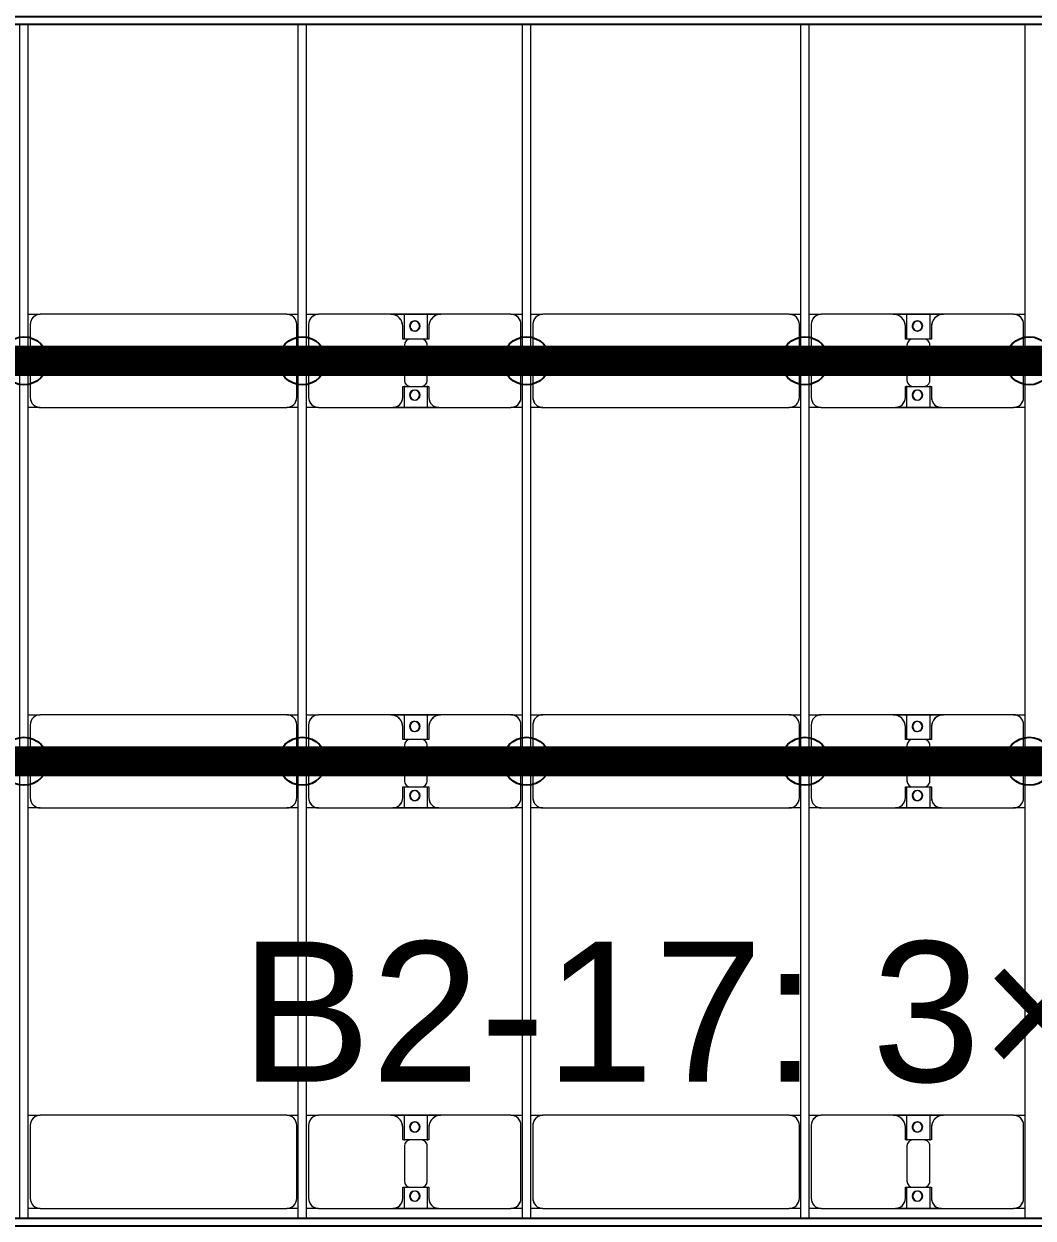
# Model space of a CAD drawing. Header units: millimetres. Extents: x -248177 to 167033, y 156986 to 268923.
# Drawn here: x -216553 to -211514, y 252459 to 258423 of the extents above; entities that cross this region are included whole.
import ezdxf

# ---------------------------------------------------------------- set-up
doc = ezdxf.new("R2010")
doc.units = ezdxf.units.MM
for name, color, linetype, lineweight in [('A-DETL-MBND', 5, 'Continuous', 9), ('A-GENM', 13, 'Continuous', 9), ('S-BEAM', 12, 'Continuous', 9)]:
    doc.layers.add(name, color=color, linetype=linetype, lineweight=lineweight)
doc.layers.add('GC-GHI CHU', color=2, linetype='Continuous')
doc.layers.add('GC-HOP 40x60 GIA CUONG', color=1, linetype='Continuous')
doc.styles.add('GC_VN', font='arial.ttf')

# ---------------------------------------------------------------- blocks, each defined once
blk = doc.blocks.new('Dai phao do pin - DẢI PHAO ĐỠ PIN-V2-BỐ TRÍ KHUNG KẾT CẤU BÈ PIN 02')
at = {"layer": 'A-DETL-MBND', "color": 8}
for p, q in [((9357.8, 241.6), (9419.7, 241.6)), ((9357.8, 241.6), (9419.7, 241.6)), ((10650.3, 241.6), (9419.7, 241.6)), ((10650.3, 241.6), (10707.8, 241.6)), ((10650.3, 241.6), (10707.8, 241.6)), ((10747.8, 241.6), (10809.7, 241.6)), ((10747.8, 241.6), (10809.7, 241.6)), ((11169.7, 241.6), (10809.7, 241.6)), ((11169.7, 241.6), (11352.2, 241.6)), ((11352.2, 241.6), (11169.7, 241.6)), ((11237.8, 241.6), (11420.3, 241.6)), ((11237.8, 116.2), (11237.8, 241.6)), ((11420.3, 241.6), (11237.8, 241.6)), ((11352.2, 241.6), (11352.2, 116.2)), ((11770.3, 241.6), (11420.3, 241.6)), ((11770.3, 241.6), (11827.8, 241.6)), ((11770.3, 241.6), (11827.8, 241.6)), ((11867.8, 241.6), (11929.7, 241.6)), ((11867.8, 241.6), (11929.7, 241.6)), ((13160.3, 241.6), (11929.7, 241.6)), ((13160.3, 241.6), (13217.8, 241.6)), ((13160.3, 241.6), (13217.8, 241.6)), ((13257.8, 241.6), (13319.7, 241.6)), ((13257.8, 241.6), (13319.7, 241.6)), ((13679.7, 241.6), (13319.7, 241.6)), ((13679.7, 241.6), (13862.2, 241.6)), ((13862.2, 241.6), (13679.7, 241.6)), ((13747.8, 241.6), (13930.3, 241.6)), ((13747.8, 116.2), (13747.8, 241.6)), ((13930.3, 241.6), (13747.8, 241.6)), ((13862.2, 241.6), (13862.2, 116.2)), ((14280.3, 241.6), (13930.3, 241.6)), ((14280.3, 241.6), (14337.8, 241.6)), ((14280.3, 241.6), (14337.8, 241.6)), ((9369.7, 191.6), (9369.7, -173.4)), ((10700.3, -173.4), (10700.3, 191.6)), ((10759.7, 191.6), (10759.7, -173.4)), ((11229.7, 118.2), (11229.7, 181.6)), ((11360.3, 181.6), (11360.3, 118.2)), ((11820.3, -173.4), (11820.3, 191.6)), ((11879.7, 191.6), (11879.7, -173.4)), ((13210.3, -173.4), (13210.3, 191.6)), ((13269.7, 191.6), (13269.7, -173.4)), ((13739.7, 118.2), (13739.7, 181.6)), ((13870.3, 181.6), (13870.3, 118.2)), ((14330.3, -173.4), (14330.3, 191.6)), ((11322.2, 118.2), (11229.7, 118.2)), ((11237.8, 88.2), (11237.8, -88.2)), ((11360.3, 118.2), (11267.8, 118.2)), ((11352.2, -88.2), (11352.2, 88.2)), ((13832.2, 118.2), (13739.7, 118.2)), ((13747.8, 88.2), (13747.8, -88.2)), ((13870.3, 118.2), (13777.8, 118.2)), ((13862.2, -88.2), (13862.2, 88.2)), ((11229.7, -173.4), (11229.7, -118.2)), ((11229.7, -118.2), (11322.2, -118.2)), ((11237.8, -223.4), (11237.8, -116.2)), ((11267.8, -118.2), (11360.3, -118.2)), ((11352.2, -116.2), (11352.2, -223.4)), ((11360.3, -118.2), (11360.3, -173.4)), ((13739.7, -173.4), (13739.7, -118.2)), ((13739.7, -118.2), (13832.2, -118.2)), ((13747.8, -223.4), (13747.8, -116.2)), ((13777.8, -118.2), (13870.3, -118.2)), ((13862.2, -116.2), (13862.2, -223.4)), ((13870.3, -118.2), (13870.3, -173.4)), ((9419.7, -223.4), (9357.8, -223.4)), ((9419.7, -223.4), (9357.8, -223.4)), ((9419.7, -223.4), (10650.3, -223.4)), ((10707.8, -223.4), (10650.3, -223.4)), ((10707.8, -223.4), (10650.3, -223.4)), ((10809.7, -223.4), (10747.8, -223.4)), ((10809.7, -223.4), (10747.8, -223.4)), ((10809.7, -223.4), (11179.7, -223.4)), ((11352.2, -223.4), (11179.7, -223.4)), ((11179.7, -223.4), (11352.2, -223.4)), ((11410.3, -223.4), (11237.8, -223.4)), ((11237.8, -223.4), (11410.3, -223.4)), ((11410.3, -223.4), (11770.3, -223.4)), ((11827.8, -223.4), (11770.3, -223.4)), ((11827.8, -223.4), (11770.3, -223.4)), ((11929.7, -223.4), (11867.8, -223.4)), ((11929.7, -223.4), (11867.8, -223.4)), ((11929.7, -223.4), (13160.3, -223.4)), ((13217.8, -223.4), (13160.3, -223.4)), ((13217.8, -223.4), (13160.3, -223.4)), ((13319.7, -223.4), (13257.8, -223.4)), ((13319.7, -223.4), (13257.8, -223.4)), ((13319.7, -223.4), (13689.7, -223.4)), ((13862.2, -223.4), (13689.7, -223.4)), ((13689.7, -223.4), (13862.2, -223.4)), ((13920.3, -223.4), (13747.8, -223.4)), ((13747.8, -223.4), (13920.3, -223.4)), ((13920.3, -223.4), (14280.3, -223.4)), ((14337.8, -223.4), (14280.3, -223.4)), ((14337.8, -223.4), (14280.3, -223.4))]:
    blk.add_line(p, q, dxfattribs=at)
for centre, radius, start, end in [((9419.7, 191.6), 50, 90, 180), ((9419.7, 191.6), 50, 105, 135), ((10650.3, 191.6), 50, 360, 90), ((10650.3, 191.6), 50, 60, 90), ((10809.7, 191.6), 50, 90, 180), ((10809.7, 191.6), 50, 105, 180), ((11169.7, 181.6), 60, 360, 90), ((11420.3, 181.6), 60, 90, 180), ((11770.3, 191.6), 50, 360, 90), ((11770.3, 191.6), 50, 360, 75), ((11929.7, 191.6), 50, 90, 180), ((11929.7, 191.6), 50, 105, 135), ((13160.3, 191.6), 50, 360, 90), ((13160.3, 191.6), 50, 60, 90), ((13319.7, 191.6), 50, 90, 180), ((13319.7, 191.6), 50, 105, 180), ((13679.7, 181.6), 60, 360, 90), ((13930.3, 181.6), 60, 90, 180), ((14280.3, 191.6), 50, 0, 90), ((14280.3, 191.6), 50, 0, 75), ((9419.7, 191.6), 50, 150, 180), ((10650.3, 191.6), 50, 15, 30), ((11169.7, 181.6), 60, 360, 60), ((11288.6, 183.2), 25, 0, 180), ((11288.6, 183.2), 25, 180, 0), ((11288.6, 183.2), 25, 0, 165), ((11291.4, 183.2), 25, 360, 180), ((11291.4, 183.2), 25, 90, 180), ((11291.4, 183.2), 25, 180, 0), ((11291.4, 183.2), 25, 180, 300), ((11288.6, 183.2), 25, 210, 0), ((11291.4, 183.2), 25, 15, 75), ((11420.3, 181.6), 60, 120, 180), ((11929.7, 191.6), 50, 150, 180), ((13160.3, 191.6), 50, 15, 30), ((13679.7, 181.6), 60, 360, 60), ((13798.6, 183.2), 25, 360, 180), ((13798.6, 183.2), 25, 180, 0), ((13798.6, 183.2), 25, 360, 165), ((13801.4, 183.2), 25, 0, 180), ((13801.4, 183.2), 25, 90, 180), ((13801.4, 183.2), 25, 180, 0), ((13801.4, 183.2), 25, 180, 300), ((13798.6, 183.2), 25, 210, 0), ((13801.4, 183.2), 25, 15, 75), ((13930.3, 181.6), 60, 120, 180), ((11291.4, 183.2), 25, 330, 345), ((13801.4, 183.2), 25, 330, 345), ((11267.8, 88.2), 30, 90, 180), ((11322.2, 88.2), 30, 0, 90), ((13777.8, 88.2), 30, 90, 180), ((13832.2, 88.2), 30, 360, 90), ((11267.8, -88.2), 30, 180, 270), ((11322.2, -88.2), 30, 270, 360), ((13777.8, -88.2), 30, 180, 270), ((13832.2, -88.2), 30, 270, 0), ((9419.7, -173.4), 50, 180, 270), ((9419.7, -173.4), 50, 180, 210), ((10650.3, -173.4), 50, 270, 360), ((10650.3, -173.4), 50, 330, 360), ((10809.7, -173.4), 50, 180, 270), ((10809.7, -173.4), 50, 180, 255), ((11179.7, -173.4), 50, 270, 0), ((11179.7, -173.4), 50, 285, 0), ((11288.6, -161.8), 25, 0, 180), ((11288.6, -161.8), 25, 180, 0), ((11288.6, -161.8), 25, 105, 165), ((11288.6, -161.8), 25, 195, 360), ((11291.4, -161.8), 25, 360, 180), ((11291.4, -161.8), 25, 105, 180), ((11291.4, -161.8), 25, 180, 360), ((11291.4, -161.8), 25, 180, 270), ((11288.6, -161.8), 25, 360, 75), ((11291.4, -161.8), 25, 15, 75), ((11291.4, -161.8), 25, 285, 345), ((11410.3, -173.4), 50, 180, 270), ((11410.3, -173.4), 50, 180, 255), ((11770.3, -173.4), 50, 270, 0), ((11770.3, -173.4), 50, 285, 360), ((11929.7, -173.4), 50, 180, 270), ((11929.7, -173.4), 50, 180, 210), ((13160.3, -173.4), 50, 270, 360), ((13160.3, -173.4), 50, 330, 360), ((13319.7, -173.4), 50, 180, 270), ((13319.7, -173.4), 50, 180, 255), ((13689.7, -173.4), 50, 270, 0), ((13689.7, -173.4), 50, 285, 360), ((13798.6, -161.8), 25, 360, 180), ((13798.6, -161.8), 25, 180, 360), ((13798.6, -161.8), 25, 105, 165), ((13798.6, -161.8), 25, 195, 360), ((13801.4, -161.8), 25, 360, 180), ((13801.4, -161.8), 25, 105, 180), ((13801.4, -161.8), 25, 180, 0), ((13801.4, -161.8), 25, 180, 270), ((13798.6, -161.8), 25, 360, 75), ((13801.4, -161.8), 25, 15, 75), ((13801.4, -161.8), 25, 285, 345), ((13920.3, -173.4), 50, 180, 270), ((13920.3, -173.4), 50, 180, 255), ((14280.3, -173.4), 50, 270, 0), ((14280.3, -173.4), 50, 285, 360), ((9419.7, -173.4), 50, 240, 270), ((10650.3, -173.4), 50, 285, 300), ((11929.7, -173.4), 50, 240, 270), ((13160.3, -173.4), 50, 285, 300)]:
    blk.add_arc(centre, radius, start, end, dxfattribs=at)
blk = doc.blocks.new('Dai phao do pin - DẢI PHAO ĐỠ PIN-V3-BỐ TRÍ KHUNG KẾT CẤU BÈ PIN 02')
at = {"layer": 'A-DETL-MBND', "color": 8}
for p, q in [((9357.8, 241.6), (9419.7, 241.6)), ((9357.8, 241.6), (9419.7, 241.6)), ((10650.3, 241.6), (9419.7, 241.6)), ((10650.3, 241.6), (10707.8, 241.6)), ((10650.3, 241.6), (10707.8, 241.6)), ((10747.8, 241.6), (10809.7, 241.6)), ((10747.8, 241.6), (10809.7, 241.6)), ((11169.7, 241.6), (10809.7, 241.6)), ((11169.7, 241.6), (11352.2, 241.6)), ((11352.2, 241.6), (11169.7, 241.6)), ((11237.8, 241.6), (11420.3, 241.6)), ((11237.8, 116.2), (11237.8, 241.6)), ((11420.3, 241.6), (11237.8, 241.6)), ((11352.2, 241.6), (11352.2, 116.2)), ((11770.3, 241.6), (11420.3, 241.6)), ((11770.3, 241.6), (11827.8, 241.6)), ((11770.3, 241.6), (11827.8, 241.6)), ((11867.8, 241.6), (11929.7, 241.6)), ((11867.8, 241.6), (11929.7, 241.6)), ((13160.3, 241.6), (11929.7, 241.6)), ((13160.3, 241.6), (13217.8, 241.6)), ((13160.3, 241.6), (13217.8, 241.6)), ((13257.8, 241.6), (13319.7, 241.6)), ((13257.8, 241.6), (13319.7, 241.6)), ((13679.7, 241.6), (13319.7, 241.6)), ((13679.7, 241.6), (13862.2, 241.6)), ((13862.2, 241.6), (13679.7, 241.6)), ((13747.8, 241.6), (13930.3, 241.6)), ((13747.8, 116.2), (13747.8, 241.6)), ((13930.3, 241.6), (13747.8, 241.6)), ((13862.2, 241.6), (13862.2, 116.2)), ((14280.3, 241.6), (13930.3, 241.6)), ((14280.3, 241.6), (14337.8, 241.6)), ((14280.3, 241.6), (14337.8, 241.6)), ((9369.7, 191.6), (9369.7, -173.4)), ((10700.3, -173.4), (10700.3, 191.6)), ((10759.7, 191.6), (10759.7, -173.4)), ((11229.7, 118.2), (11229.7, 181.6)), ((11360.3, 181.6), (11360.3, 118.2)), ((11820.3, -173.4), (11820.3, 191.6)), ((11879.7, 191.6), (11879.7, -173.4)), ((13210.3, -173.4), (13210.3, 191.6)), ((13269.7, 191.6), (13269.7, -173.4)), ((13739.7, 118.2), (13739.7, 181.6)), ((13870.3, 181.6), (13870.3, 118.2)), ((14330.3, -173.4), (14330.3, 191.6)), ((11322.2, 118.2), (11229.7, 118.2)), ((11237.8, 88.2), (11237.8, -88.2)), ((11360.3, 118.2), (11267.8, 118.2)), ((11352.2, -88.2), (11352.2, 88.2)), ((13832.2, 118.2), (13739.7, 118.2)), ((13747.8, 88.2), (13747.8, -88.2)), ((13870.3, 118.2), (13777.8, 118.2)), ((13862.2, -88.2), (13862.2, 88.2)), ((11229.7, -173.4), (11229.7, -118.2)), ((11229.7, -118.2), (11322.2, -118.2)), ((11237.8, -223.4), (11237.8, -116.2)), ((11267.8, -118.2), (11360.3, -118.2)), ((11352.2, -116.2), (11352.2, -223.4)), ((11360.3, -118.2), (11360.3, -173.4)), ((13739.7, -173.4), (13739.7, -118.2)), ((13739.7, -118.2), (13832.2, -118.2)), ((13747.8, -223.4), (13747.8, -116.2)), ((13777.8, -118.2), (13870.3, -118.2)), ((13862.2, -116.2), (13862.2, -223.4)), ((13870.3, -118.2), (13870.3, -173.4)), ((9419.7, -223.4), (9357.8, -223.4)), ((9419.7, -223.4), (9357.8, -223.4)), ((9419.7, -223.4), (10650.3, -223.4)), ((10707.8, -223.4), (10650.3, -223.4)), ((10707.8, -223.4), (10650.3, -223.4)), ((10809.7, -223.4), (10747.8, -223.4)), ((10809.7, -223.4), (10747.8, -223.4)), ((10809.7, -223.4), (11179.7, -223.4)), ((11352.2, -223.4), (11179.7, -223.4)), ((11179.7, -223.4), (11352.2, -223.4)), ((11410.3, -223.4), (11237.8, -223.4)), ((11237.8, -223.4), (11410.3, -223.4)), ((11410.3, -223.4), (11770.3, -223.4)), ((11827.8, -223.4), (11770.3, -223.4)), ((11827.8, -223.4), (11770.3, -223.4)), ((11929.7, -223.4), (11867.8, -223.4)), ((11929.7, -223.4), (11867.8, -223.4)), ((11929.7, -223.4), (13160.3, -223.4)), ((13217.8, -223.4), (13160.3, -223.4)), ((13217.8, -223.4), (13160.3, -223.4)), ((13319.7, -223.4), (13257.8, -223.4)), ((13319.7, -223.4), (13257.8, -223.4)), ((13319.7, -223.4), (13689.7, -223.4)), ((13862.2, -223.4), (13689.7, -223.4)), ((13689.7, -223.4), (13862.2, -223.4)), ((13920.3, -223.4), (13747.8, -223.4)), ((13747.8, -223.4), (13920.3, -223.4)), ((13920.3, -223.4), (14280.3, -223.4)), ((14337.8, -223.4), (14280.3, -223.4)), ((14337.8, -223.4), (14280.3, -223.4))]:
    blk.add_line(p, q, dxfattribs=at)
for centre, radius, start, end in [((9419.7, 191.6), 50, 90, 180), ((9419.7, 191.6), 50, 105, 135), ((10650.3, 191.6), 50, 360, 90), ((10650.3, 191.6), 50, 60, 90), ((10809.7, 191.6), 50, 90, 180), ((10809.7, 191.6), 50, 105, 180), ((11169.7, 181.6), 60, 360, 90), ((11420.3, 181.6), 60, 90, 180), ((11770.3, 191.6), 50, 360, 90), ((11770.3, 191.6), 50, 360, 75), ((11929.7, 191.6), 50, 90, 180), ((11929.7, 191.6), 50, 105, 135), ((13160.3, 191.6), 50, 360, 90), ((13160.3, 191.6), 50, 60, 90), ((13319.7, 191.6), 50, 90, 180), ((13319.7, 191.6), 50, 105, 180), ((13679.7, 181.6), 60, 360, 90), ((13930.3, 181.6), 60, 90, 180), ((14280.3, 191.6), 50, 0, 90), ((14280.3, 191.6), 50, 0, 75), ((9419.7, 191.6), 50, 150, 180), ((10650.3, 191.6), 50, 15, 30), ((11169.7, 181.6), 60, 360, 60), ((11288.6, 183.2), 25, 0, 180), ((11288.6, 183.2), 25, 180, 0), ((11288.6, 183.2), 25, 0, 165), ((11291.4, 183.2), 25, 360, 180), ((11291.4, 183.2), 25, 90, 180), ((11291.4, 183.2), 25, 180, 0), ((11291.4, 183.2), 25, 180, 300), ((11288.6, 183.2), 25, 210, 0), ((11291.4, 183.2), 25, 15, 75), ((11420.3, 181.6), 60, 120, 180), ((11929.7, 191.6), 50, 150, 180), ((13160.3, 191.6), 50, 15, 30), ((13679.7, 181.6), 60, 360, 60), ((13798.6, 183.2), 25, 360, 180), ((13798.6, 183.2), 25, 180, 0), ((13798.6, 183.2), 25, 360, 165), ((13801.4, 183.2), 25, 0, 180), ((13801.4, 183.2), 25, 90, 180), ((13801.4, 183.2), 25, 180, 0), ((13801.4, 183.2), 25, 180, 300), ((13798.6, 183.2), 25, 210, 0), ((13801.4, 183.2), 25, 15, 75), ((13930.3, 181.6), 60, 120, 180), ((11291.4, 183.2), 25, 330, 345), ((13801.4, 183.2), 25, 330, 345), ((11267.8, 88.2), 30, 90, 180), ((11322.2, 88.2), 30, 0, 90), ((13777.8, 88.2), 30, 90, 180), ((13832.2, 88.2), 30, 360, 90), ((11267.8, -88.2), 30, 180, 270), ((11322.2, -88.2), 30, 270, 360), ((13777.8, -88.2), 30, 180, 270), ((13832.2, -88.2), 30, 270, 0), ((9419.7, -173.4), 50, 180, 270), ((9419.7, -173.4), 50, 180, 210), ((10650.3, -173.4), 50, 270, 360), ((10650.3, -173.4), 50, 330, 360), ((10809.7, -173.4), 50, 180, 270), ((10809.7, -173.4), 50, 180, 255), ((11179.7, -173.4), 50, 270, 0), ((11179.7, -173.4), 50, 285, 0), ((11288.6, -161.8), 25, 0, 180), ((11288.6, -161.8), 25, 180, 0), ((11288.6, -161.8), 25, 105, 165), ((11288.6, -161.8), 25, 195, 360), ((11291.4, -161.8), 25, 360, 180), ((11291.4, -161.8), 25, 105, 180), ((11291.4, -161.8), 25, 180, 360), ((11291.4, -161.8), 25, 180, 270), ((11288.6, -161.8), 25, 360, 75), ((11291.4, -161.8), 25, 15, 75), ((11291.4, -161.8), 25, 285, 345), ((11410.3, -173.4), 50, 180, 270), ((11410.3, -173.4), 50, 180, 255), ((11770.3, -173.4), 50, 270, 0), ((11770.3, -173.4), 50, 285, 360), ((11929.7, -173.4), 50, 180, 270), ((11929.7, -173.4), 50, 180, 210), ((13160.3, -173.4), 50, 270, 360), ((13160.3, -173.4), 50, 330, 360), ((13319.7, -173.4), 50, 180, 270), ((13319.7, -173.4), 50, 180, 255), ((13689.7, -173.4), 50, 270, 0), ((13689.7, -173.4), 50, 285, 360), ((13798.6, -161.8), 25, 360, 180), ((13798.6, -161.8), 25, 180, 360), ((13798.6, -161.8), 25, 105, 165), ((13798.6, -161.8), 25, 195, 360), ((13801.4, -161.8), 25, 360, 180), ((13801.4, -161.8), 25, 105, 180), ((13801.4, -161.8), 25, 180, 0), ((13801.4, -161.8), 25, 180, 270), ((13798.6, -161.8), 25, 360, 75), ((13801.4, -161.8), 25, 15, 75), ((13801.4, -161.8), 25, 285, 345), ((13920.3, -173.4), 50, 180, 270), ((13920.3, -173.4), 50, 180, 255), ((14280.3, -173.4), 50, 270, 0), ((14280.3, -173.4), 50, 285, 360), ((9419.7, -173.4), 50, 240, 270), ((10650.3, -173.4), 50, 285, 300), ((11929.7, -173.4), 50, 240, 270), ((13160.3, -173.4), 50, 285, 300)]:
    blk.add_arc(centre, radius, start, end, dxfattribs=at)
blk = doc.blocks.new('Dai phao do pin - DẢI PHAO ĐỠ PIN-V4-BỐ TRÍ KHUNG KẾT CẤU BÈ PIN 02')
at = {"layer": 'A-DETL-MBND', "color": 8}
for p, q in [((9357.8, 241.6), (9419.7, 241.6)), ((9357.8, 241.6), (9419.7, 241.6)), ((10650.3, 241.6), (9419.7, 241.6)), ((10650.3, 241.6), (10707.8, 241.6)), ((10650.3, 241.6), (10707.8, 241.6)), ((10747.8, 241.6), (10809.7, 241.6)), ((10747.8, 241.6), (10809.7, 241.6)), ((11169.7, 241.6), (10809.7, 241.6)), ((11169.7, 241.6), (11352.2, 241.6)), ((11352.2, 241.6), (11169.7, 241.6)), ((11237.8, 241.6), (11420.3, 241.6)), ((11237.8, 116.2), (11237.8, 241.6)), ((11420.3, 241.6), (11237.8, 241.6)), ((11352.2, 241.6), (11352.2, 116.2)), ((11770.3, 241.6), (11420.3, 241.6)), ((11770.3, 241.6), (11827.8, 241.6)), ((11770.3, 241.6), (11827.8, 241.6)), ((11867.8, 241.6), (11929.7, 241.6)), ((11867.8, 241.6), (11929.7, 241.6)), ((13160.3, 241.6), (11929.7, 241.6)), ((13160.3, 241.6), (13217.8, 241.6)), ((13160.3, 241.6), (13217.8, 241.6)), ((13257.8, 241.6), (13319.7, 241.6)), ((13257.8, 241.6), (13319.7, 241.6)), ((13679.7, 241.6), (13319.7, 241.6)), ((13679.7, 241.6), (13862.2, 241.6)), ((13862.2, 241.6), (13679.7, 241.6)), ((13747.8, 241.6), (13930.3, 241.6)), ((13747.8, 116.2), (13747.8, 241.6)), ((13930.3, 241.6), (13747.8, 241.6)), ((13862.2, 241.6), (13862.2, 116.2)), ((14280.3, 241.6), (13930.3, 241.6)), ((14280.3, 241.6), (14337.8, 241.6)), ((14280.3, 241.6), (14337.8, 241.6)), ((9369.7, 191.6), (9369.7, -173.4)), ((10700.3, -173.4), (10700.3, 191.6)), ((10759.7, 191.6), (10759.7, -173.4)), ((11229.7, 118.2), (11229.7, 181.6)), ((11360.3, 181.6), (11360.3, 118.2)), ((11820.3, -173.4), (11820.3, 191.6)), ((11879.7, 191.6), (11879.7, -173.4)), ((13210.3, -173.4), (13210.3, 191.6)), ((13269.7, 191.6), (13269.7, -173.4)), ((13739.7, 118.2), (13739.7, 181.6)), ((13870.3, 181.6), (13870.3, 118.2)), ((14330.3, -173.4), (14330.3, 191.6)), ((11322.2, 118.2), (11229.7, 118.2)), ((11237.8, 88.2), (11237.8, -88.2)), ((11360.3, 118.2), (11267.8, 118.2)), ((11352.2, -88.2), (11352.2, 88.2)), ((13832.2, 118.2), (13739.7, 118.2)), ((13747.8, 88.2), (13747.8, -88.2)), ((13870.3, 118.2), (13777.8, 118.2)), ((13862.2, -88.2), (13862.2, 88.2)), ((11229.7, -173.4), (11229.7, -118.2)), ((11229.7, -118.2), (11322.2, -118.2)), ((11237.8, -223.4), (11237.8, -116.2)), ((11267.8, -118.2), (11360.3, -118.2)), ((11352.2, -116.2), (11352.2, -223.4)), ((11360.3, -118.2), (11360.3, -173.4)), ((13739.7, -173.4), (13739.7, -118.2)), ((13739.7, -118.2), (13832.2, -118.2)), ((13747.8, -223.4), (13747.8, -116.2)), ((13777.8, -118.2), (13870.3, -118.2)), ((13862.2, -116.2), (13862.2, -223.4)), ((13870.3, -118.2), (13870.3, -173.4)), ((9419.7, -223.4), (9357.8, -223.4)), ((9419.7, -223.4), (9357.8, -223.4)), ((9419.7, -223.4), (10650.3, -223.4)), ((10707.8, -223.4), (10650.3, -223.4)), ((10707.8, -223.4), (10650.3, -223.4)), ((10809.7, -223.4), (10747.8, -223.4)), ((10809.7, -223.4), (10747.8, -223.4)), ((10809.7, -223.4), (11179.7, -223.4)), ((11352.2, -223.4), (11179.7, -223.4)), ((11179.7, -223.4), (11352.2, -223.4)), ((11410.3, -223.4), (11237.8, -223.4)), ((11237.8, -223.4), (11410.3, -223.4)), ((11410.3, -223.4), (11770.3, -223.4)), ((11827.8, -223.4), (11770.3, -223.4)), ((11827.8, -223.4), (11770.3, -223.4)), ((11929.7, -223.4), (11867.8, -223.4)), ((11929.7, -223.4), (11867.8, -223.4)), ((11929.7, -223.4), (13160.3, -223.4)), ((13217.8, -223.4), (13160.3, -223.4)), ((13217.8, -223.4), (13160.3, -223.4)), ((13319.7, -223.4), (13257.8, -223.4)), ((13319.7, -223.4), (13257.8, -223.4)), ((13319.7, -223.4), (13689.7, -223.4)), ((13862.2, -223.4), (13689.7, -223.4)), ((13689.7, -223.4), (13862.2, -223.4)), ((13920.3, -223.4), (13747.8, -223.4)), ((13747.8, -223.4), (13920.3, -223.4)), ((13920.3, -223.4), (14280.3, -223.4)), ((14337.8, -223.4), (14280.3, -223.4)), ((14337.8, -223.4), (14280.3, -223.4))]:
    blk.add_line(p, q, dxfattribs=at)
for centre, radius, start, end in [((9419.7, 191.6), 50, 90, 180), ((9419.7, 191.6), 50, 105, 135), ((10650.3, 191.6), 50, 360, 90), ((10650.3, 191.6), 50, 60, 90), ((10809.7, 191.6), 50, 90, 180), ((10809.7, 191.6), 50, 105, 180), ((11169.7, 181.6), 60, 360, 90), ((11420.3, 181.6), 60, 90, 180), ((11770.3, 191.6), 50, 360, 90), ((11770.3, 191.6), 50, 360, 75), ((11929.7, 191.6), 50, 90, 180), ((11929.7, 191.6), 50, 105, 135), ((13160.3, 191.6), 50, 360, 90), ((13160.3, 191.6), 50, 60, 90), ((13319.7, 191.6), 50, 90, 180), ((13319.7, 191.6), 50, 105, 180), ((13679.7, 181.6), 60, 360, 90), ((13930.3, 181.6), 60, 90, 180), ((14280.3, 191.6), 50, 0, 90), ((14280.3, 191.6), 50, 0, 75), ((9419.7, 191.6), 50, 150, 180), ((10650.3, 191.6), 50, 15, 30), ((11169.7, 181.6), 60, 360, 60), ((11288.6, 183.2), 25, 0, 180), ((11288.6, 183.2), 25, 180, 0), ((11288.6, 183.2), 25, 0, 165), ((11291.4, 183.2), 25, 360, 180), ((11291.4, 183.2), 25, 90, 180), ((11291.4, 183.2), 25, 180, 0), ((11291.4, 183.2), 25, 180, 300), ((11288.6, 183.2), 25, 210, 0), ((11291.4, 183.2), 25, 15, 75), ((11420.3, 181.6), 60, 120, 180), ((11929.7, 191.6), 50, 150, 180), ((13160.3, 191.6), 50, 15, 30), ((13679.7, 181.6), 60, 360, 60), ((13798.6, 183.2), 25, 360, 180), ((13798.6, 183.2), 25, 180, 0), ((13798.6, 183.2), 25, 360, 165), ((13801.4, 183.2), 25, 0, 180), ((13801.4, 183.2), 25, 90, 180), ((13801.4, 183.2), 25, 180, 0), ((13801.4, 183.2), 25, 180, 300), ((13798.6, 183.2), 25, 210, 0), ((13801.4, 183.2), 25, 15, 75), ((13930.3, 181.6), 60, 120, 180), ((11291.4, 183.2), 25, 330, 345), ((13801.4, 183.2), 25, 330, 345), ((11267.8, 88.2), 30, 90, 180), ((11322.2, 88.2), 30, 0, 90), ((13777.8, 88.2), 30, 90, 180), ((13832.2, 88.2), 30, 360, 90), ((11267.8, -88.2), 30, 180, 270), ((11322.2, -88.2), 30, 270, 360), ((13777.8, -88.2), 30, 180, 270), ((13832.2, -88.2), 30, 270, 0), ((9419.7, -173.4), 50, 180, 270), ((9419.7, -173.4), 50, 180, 210), ((10650.3, -173.4), 50, 270, 360), ((10650.3, -173.4), 50, 330, 360), ((10809.7, -173.4), 50, 180, 270), ((10809.7, -173.4), 50, 180, 255), ((11179.7, -173.4), 50, 270, 0), ((11179.7, -173.4), 50, 285, 0), ((11288.6, -161.8), 25, 0, 180), ((11288.6, -161.8), 25, 180, 0), ((11288.6, -161.8), 25, 105, 165), ((11288.6, -161.8), 25, 195, 360), ((11291.4, -161.8), 25, 360, 180), ((11291.4, -161.8), 25, 105, 180), ((11291.4, -161.8), 25, 180, 360), ((11291.4, -161.8), 25, 180, 270), ((11288.6, -161.8), 25, 360, 75), ((11291.4, -161.8), 25, 15, 75), ((11291.4, -161.8), 25, 285, 345), ((11410.3, -173.4), 50, 180, 270), ((11410.3, -173.4), 50, 180, 255), ((11770.3, -173.4), 50, 270, 0), ((11770.3, -173.4), 50, 285, 360), ((11929.7, -173.4), 50, 180, 270), ((11929.7, -173.4), 50, 180, 210), ((13160.3, -173.4), 50, 270, 360), ((13160.3, -173.4), 50, 330, 360), ((13319.7, -173.4), 50, 180, 270), ((13319.7, -173.4), 50, 180, 255), ((13689.7, -173.4), 50, 270, 0), ((13689.7, -173.4), 50, 285, 360), ((13798.6, -161.8), 25, 360, 180), ((13798.6, -161.8), 25, 180, 360), ((13798.6, -161.8), 25, 105, 165), ((13798.6, -161.8), 25, 195, 360), ((13801.4, -161.8), 25, 360, 180), ((13801.4, -161.8), 25, 105, 180), ((13801.4, -161.8), 25, 180, 0), ((13801.4, -161.8), 25, 180, 270), ((13798.6, -161.8), 25, 360, 75), ((13801.4, -161.8), 25, 15, 75), ((13801.4, -161.8), 25, 285, 345), ((13920.3, -173.4), 50, 180, 270), ((13920.3, -173.4), 50, 180, 255), ((14280.3, -173.4), 50, 270, 0), ((14280.3, -173.4), 50, 285, 360), ((9419.7, -173.4), 50, 240, 270), ((10650.3, -173.4), 50, 285, 300), ((11929.7, -173.4), 50, 240, 270), ((13160.3, -173.4), 50, 285, 300)]:
    blk.add_arc(centre, radius, start, end, dxfattribs=at)
blk = doc.blocks.new('Dầm C52 - Dầm C52-24592-BỐ TRÍ KHUNG KẾT CẤU BÈ PIN 02')
at = {"layer": 'S-BEAM', "color": 1}
for p, q in [((31807.1, 20), (37767.1, 20)), ((37767.1, -20), (31807.1, -20))]:
    blk.add_line(p, q, dxfattribs=at)
blk = doc.blocks.new('Dầm C52 - Dầm C52-V97-BỐ TRÍ KHUNG KẾT CẤU BÈ PIN 02')
at = {"layer": 'S-BEAM', "color": 1}
blk.add_line((31807.1, 20), (37767.1, 20), dxfattribs=at)
blk = doc.blocks.new('Dầm C52 - Hộp 40x60-25239-BỐ TRÍ KHUNG KẾT CẤU BÈ PIN 02')
at = {"layer": 'S-BEAM', "color": 3, "lineweight": 25}
for p, q in [((-146407.2, 20), (146407.2, 20)), ((146407.2, -20), (-146407.2, -20))]:
    blk.add_line(p, q, dxfattribs=at)
blk = doc.blocks.new('HOBANMONG_BEPIN 2_rvt-1-BỐ TRÍ KHUNG KẾT CẤU BÈ PIN 02')
at = {"layer": 'A-GENM', "lineweight": 9, "rotation": 0.0007586094741477002}
for name, p in [('Dai phao do pin - DẢI PHAO ĐỠ PIN-V2-BỐ TRÍ KHUNG KẾT CẤU BÈ PIN 02', (-225891.3, 256731)), ('Dai phao do pin - DẢI PHAO ĐỠ PIN-V3-BỐ TRÍ KHUNG KẾT CẤU BÈ PIN 02', (-225891.3, 254731)), ('Dai phao do pin - DẢI PHAO ĐỠ PIN-V4-BỐ TRÍ KHUNG KẾT CẤU BÈ PIN 02', (-225891.3, 252731))]:
    blk.add_blockref(name, p, dxfattribs=at)
at = {"layer": 'S-BEAM', "lineweight": 9}
for name, p, rotation in [('Dầm C52 - Dầm C52-24592-BỐ TRÍ KHUNG KẾT CẤU BÈ PIN 02', (-216553, 220652.3), 90.00075860989138), ('Dầm C52 - Dầm C52-24592-BỐ TRÍ KHUNG KẾT CẤU BÈ PIN 02', (-215163, 220652.4), 90.00075860989138), ('Dầm C52 - Dầm C52-24592-BỐ TRÍ KHUNG KẾT CẤU BÈ PIN 02', (-214043, 220652.4), 90.00075860989138), ('Dầm C52 - Dầm C52-24592-BỐ TRÍ KHUNG KẾT CẤU BÈ PIN 02', (-212653, 220652.4), 90.00075860989138), ('Dầm C52 - Dầm C52-V97-BỐ TRÍ KHUNG KẾT CẤU BÈ PIN 02', (-211533, 220652.4), 90.00075860989138), ('Dầm C52 - Hộp 40x60-25239-BỐ TRÍ KHUNG KẾT CẤU BÈ PIN 02', (-83316.3, 258441.2), 0.0007586094741477002), ('Dầm C52 - Hộp 40x60-25239-BỐ TRÍ KHUNG KẾT CẤU BÈ PIN 02', (-83316.2, 252441.2), 0.0007586094741477002)]:
    blk.add_blockref(name, p, dxfattribs=dict(at, rotation=rotation))

msp = doc.modelspace()

# ---------------------------------------------------------------- linework, layer by layer
at = {"layer": 'GC-HOP 40x60 GIA CUONG', "const_width": 150}
for points in [[(-219972.1, 256740.5), (-204972.1, 256740.5)], [(-219972.1, 254740.5), (-204972.1, 254740.5)]]:
    msp.add_lwpolyline(points, dxfattribs=at)
at = {"layer": 'GC-HOP 40x60 GIA CUONG'}
for centre in [(-216553, 256740.5), (-215163, 256740.5), (-214043, 256740.5), (-212653, 256740.5), (-211533, 256740.5), (-216553, 254740.5), (-215163, 254740.5), (-214043, 254740.5), (-212653, 254740.5), (-211533, 254740.5)]:
    msp.add_circle(centre, 120, dxfattribs=at)

# ---------------------------------------------------------------- block references
at = {"lineweight": 5}
msp.add_blockref('HOBANMONG_BEPIN 2_rvt-1-BỐ TRÍ KHUNG KẾT CẤU BÈ PIN 02', (0, 0), dxfattribs=at)

# ---------------------------------------------------------------- texts
at = {"layer": 'GC-GHI CHU', "style": 'GC_VN'}
msp.add_text('B2-17: 3×15,0 m', height=700, dxfattribs=at).set_placement((-215472.1, 253140.5))

doc.saveas('drawing.dxf')
